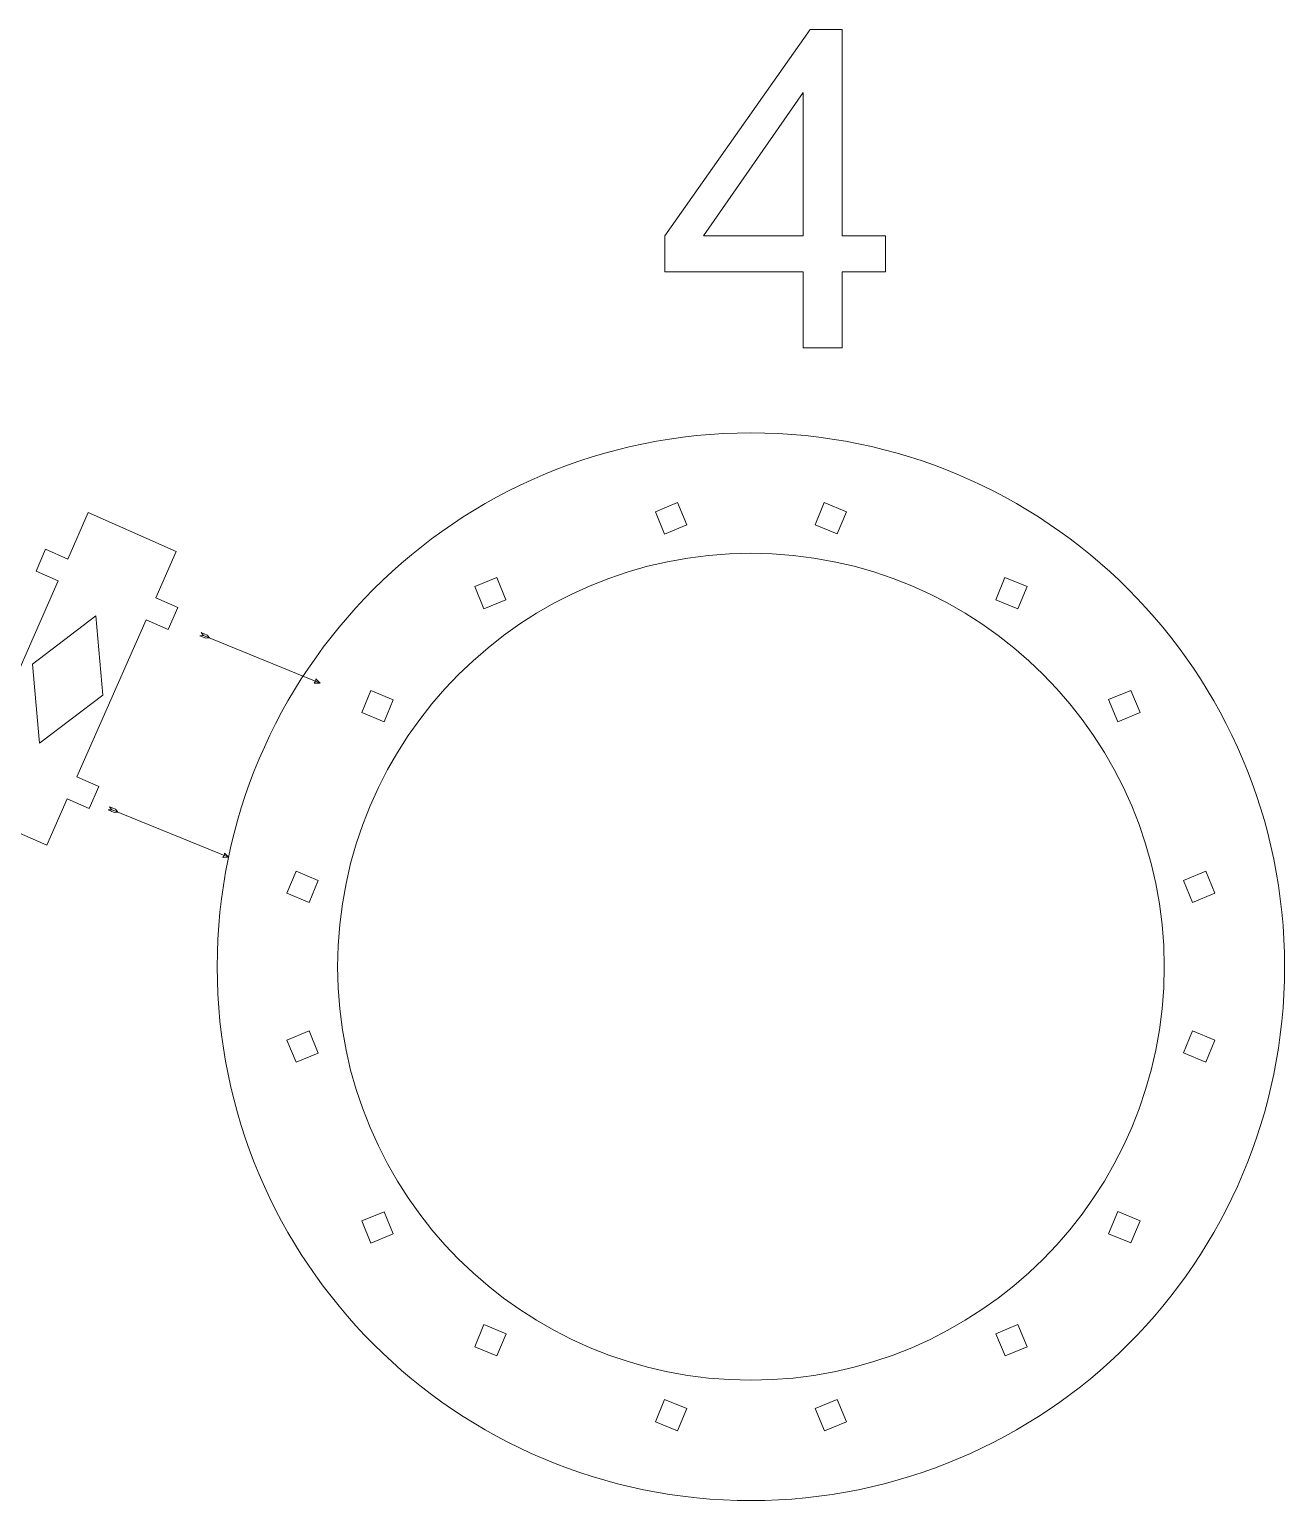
# Model space of a CAD drawing. Header units: centimetres. Extents: x -37.8 to 25.4, y -19.3 to 28.3.
# Drawn here: x 9.74 to 25.38, y -15.18 to 3.15 of the extents above; entities that cross this region are included whole.
import ezdxf

# ---------------------------------------------------------------- set-up
doc = ezdxf.new("R2010")
doc.units = ezdxf.units.CM
doc.header["$MEASUREMENT"] = 0
doc.layers.add('Camada 1', color=7, linetype='Continuous')

msp = doc.modelspace()

# ---------------------------------------------------------------- linework, layer by layer
at = {"layer": 'Camada 1', "color": 250, "lineweight": 9}
for points, knots in [([(19.38493, -0.81738), (19.38493, -0.81738), (19.38493, 0.1298), (19.38493, 0.1298), (19.38493, 0.1298), (19.38493, 0.1298), (17.66229, 0.1298), (17.66229, 0.1298), (17.66229, 0.1298), (17.66229, 0.1298), (17.66229, 0.57846), (17.66229, 0.57846), (17.66229, 0.57846), (17.66229, 0.57846), (19.47356, 3.14858), (19.47356, 3.14858), (19.47356, 3.14858), (19.47356, 3.14858), (19.87237, 3.14858), (19.87237, 3.14858), (19.87237, 3.14858), (19.87237, 3.14858), (19.87237, 0.57846), (19.87237, 0.57846), (19.87237, 0.57846), (19.87237, 0.57846), (20.40966, 0.57846), (20.40966, 0.57846), (20.40966, 0.57846), (20.40966, 0.57846), (20.40966, 0.1298), (20.40966, 0.1298), (20.40966, 0.1298), (20.40966, 0.1298), (19.87237, 0.1298), (19.87237, 0.1298), (19.87237, 0.1298), (19.87237, 0.1298), (19.87237, -0.81738), (19.87237, -0.81738), (19.87237, -0.81738), (19.87237, -0.81738), (19.38493, -0.81738), (19.38493, -0.81738)], [0, 0, 0, 0, 0.08333333, 0.08333333, 0.08333333, 0.08333333, 0.16666667, 0.16666667, 0.16666667, 0.16666667, 0.25, 0.25, 0.25, 0.25, 0.33333333, 0.33333333, 0.33333333, 0.33333333, 0.41666667, 0.41666667, 0.41666667, 0.41666667, 0.5, 0.5, 0.5, 0.5, 0.58333333, 0.58333333, 0.58333333, 0.58333333, 0.66666667, 0.66666667, 0.66666667, 0.66666667, 0.75, 0.75, 0.75, 0.75, 0.83333333, 0.83333333, 0.83333333, 0.83333333, 1, 1, 1, 1]), ([(19.38493, 0.57846), (19.38493, 0.57846), (19.38493, 2.36296), (19.38493, 2.36296), (19.38493, 2.36296), (19.38493, 2.36296), (18.14142, 0.57846), (18.14142, 0.57846), (18.14142, 0.57846), (18.14142, 0.57846), (19.38493, 0.57846), (19.38493, 0.57846)], [0, 0, 0, 0, 0.25, 0.25, 0.25, 0.25, 0.5, 0.5, 0.5, 0.5, 1, 1, 1, 1]), ([(18.73358, -1.87688), (22.40628, -1.87688), (25.38357, -4.85418), (25.38357, -8.52688), (25.38357, -8.52688), (25.38357, -12.19958), (22.40628, -15.17688), (18.73358, -15.17688), (18.73358, -15.17688), (15.06088, -15.17688), (12.08358, -12.19958), (12.08358, -8.52688), (12.08358, -8.52688), (12.08358, -4.85418), (15.06088, -1.87688), (18.73358, -1.87688)], [0, 0, 0, 0, 0.2, 0.2, 0.2, 0.2, 0.4, 0.4, 0.4, 0.4, 0.6, 0.6, 0.6, 0.6, 1, 1, 1, 1]), ([(17.54346, -2.85954), (17.54346, -2.85954), (17.81856, -2.74559), (17.81856, -2.74559), (17.81856, -2.74559), (17.81856, -2.74559), (17.93337, -3.02276), (17.93337, -3.02276), (17.93337, -3.02276), (17.93337, -3.02276), (17.65826, -3.13671), (17.65826, -3.13671), (17.65826, -3.13671), (17.65826, -3.13671), (17.54346, -2.85954), (17.54346, -2.85954)], [0, 0, 0, 0, 0.2, 0.2, 0.2, 0.2, 0.4, 0.4, 0.4, 0.4, 0.6, 0.6, 0.6, 0.6, 1, 1, 1, 1]), ([(19.64791, -2.74531), (19.64791, -2.74531), (19.92301, -2.85926), (19.92301, -2.85926), (19.92301, -2.85926), (19.92301, -2.85926), (19.80821, -3.13642), (19.80821, -3.13642), (19.80821, -3.13642), (19.80821, -3.13642), (19.5331, -3.02247), (19.5331, -3.02247), (19.5331, -3.02247), (19.5331, -3.02247), (19.64791, -2.74531), (19.64791, -2.74531)], [0, 0, 0, 0, 0.2, 0.2, 0.2, 0.2, 0.4, 0.4, 0.4, 0.4, 0.6, 0.6, 0.6, 0.6, 1, 1, 1, 1]), ([(10.33534, -6.16047), (10.33534, -6.16047), (10.60981, -6.28157), (10.60981, -6.28157), (10.60981, -6.28157), (10.60981, -6.28157), (10.48872, -6.55604), (10.48872, -6.55604), (10.48872, -6.55604), (10.48872, -6.55604), (10.21424, -6.43495), (10.21424, -6.43495), (10.21424, -6.43495), (10.21424, -6.43495), (9.95889, -7.01371), (9.95889, -7.01371), (9.95889, -7.01371), (9.95889, -7.01371), (8.861, -6.52934), (8.861, -6.52934), (8.861, -6.52934), (8.861, -6.52934), (9.11634, -5.95057), (9.11634, -5.95057), (9.11634, -5.95057), (9.11634, -5.95057), (8.84186, -5.82948), (8.84186, -5.82948), (8.84186, -5.82948), (8.84186, -5.82948), (8.96206, -5.55704), (8.96206, -5.55704), (8.96206, -5.55704), (8.96206, -5.55704), (9.23653, -5.67813), (9.23653, -5.67813), (9.23653, -5.67813), (9.23653, -5.67813), (10.10004, -3.72087), (10.10004, -3.72087), (10.10004, -3.72087), (10.10004, -3.72087), (9.82557, -3.59978), (9.82557, -3.59978), (9.82557, -3.59978), (9.82557, -3.59978), (9.94576, -3.32734), (9.94576, -3.32734), (9.94576, -3.32734), (9.94576, -3.32734), (10.22024, -3.44843), (10.22024, -3.44843), (10.22024, -3.44843), (10.22024, -3.44843), (10.47559, -2.86967), (10.47559, -2.86967), (10.47559, -2.86967), (10.47559, -2.86967), (11.57348, -3.35404), (11.57348, -3.35404), (11.57348, -3.35404), (11.57348, -3.35404), (11.31904, -3.93078), (11.31904, -3.93078), (11.31904, -3.93078), (11.31904, -3.93078), (11.59352, -4.05187), (11.59352, -4.05187), (11.59352, -4.05187), (11.59352, -4.05187), (11.47242, -4.32633), (11.47242, -4.32633), (11.47242, -4.32633), (11.47242, -4.32633), (11.19795, -4.20525), (11.19795, -4.20525), (11.19795, -4.20525), (11.19795, -4.20525), (10.33534, -6.16047), (10.33534, -6.16047)], [0, 0, 0, 0, 0.04761905, 0.04761905, 0.04761905, 0.04761905, 0.0952381, 0.0952381, 0.0952381, 0.0952381, 0.14285714, 0.14285714, 0.14285714, 0.14285714, 0.19047619, 0.19047619, 0.19047619, 0.19047619, 0.23809524, 0.23809524, 0.23809524, 0.23809524, 0.28571429, 0.28571429, 0.28571429, 0.28571429, 0.33333333, 0.33333333, 0.33333333, 0.33333333, 0.38095238, 0.38095238, 0.38095238, 0.38095238, 0.42857143, 0.42857143, 0.42857143, 0.42857143, 0.47619048, 0.47619048, 0.47619048, 0.47619048, 0.52380952, 0.52380952, 0.52380952, 0.52380952, 0.57142857, 0.57142857, 0.57142857, 0.57142857, 0.61904762, 0.61904762, 0.61904762, 0.61904762, 0.66666667, 0.66666667, 0.66666667, 0.66666667, 0.71428571, 0.71428571, 0.71428571, 0.71428571, 0.76190476, 0.76190476, 0.76190476, 0.76190476, 0.80952381, 0.80952381, 0.80952381, 0.80952381, 0.85714286, 0.85714286, 0.85714286, 0.85714286, 0.9047619, 0.9047619, 0.9047619, 0.9047619, 1, 1, 1, 1]), ([(18.73358, -3.37688), (21.57785, -3.37688), (23.88358, -5.68261), (23.88358, -8.52688), (23.88358, -8.52688), (23.88358, -11.37115), (21.57785, -13.67688), (18.73358, -13.67688), (18.73358, -13.67688), (15.88931, -13.67688), (13.58358, -11.37115), (13.58358, -8.52688), (13.58358, -8.52688), (13.58358, -5.68261), (15.88931, -3.37688), (18.73358, -3.37688)], [0, 0, 0, 0, 0.2, 0.2, 0.2, 0.2, 0.4, 0.4, 0.4, 0.4, 0.6, 0.6, 0.6, 0.6, 1, 1, 1, 1]), ([(15.29192, -3.79216), (15.29192, -3.79216), (15.56702, -3.67821), (15.56702, -3.67821), (15.56702, -3.67821), (15.56702, -3.67821), (15.68183, -3.95537), (15.68183, -3.95537), (15.68183, -3.95537), (15.68183, -3.95537), (15.40672, -4.06933), (15.40672, -4.06933), (15.40672, -4.06933), (15.40672, -4.06933), (15.29192, -3.79216), (15.29192, -3.79216)], [0, 0, 0, 0, 0.2, 0.2, 0.2, 0.2, 0.4, 0.4, 0.4, 0.4, 0.6, 0.6, 0.6, 0.6, 1, 1, 1, 1]), ([(21.89945, -3.67792), (21.89945, -3.67792), (22.17455, -3.79188), (22.17455, -3.79188), (22.17455, -3.79188), (22.17455, -3.79188), (22.05975, -4.06904), (22.05975, -4.06904), (22.05975, -4.06904), (22.05975, -4.06904), (21.78464, -3.95509), (21.78464, -3.95509), (21.78464, -3.95509), (21.78464, -3.95509), (21.89945, -3.67792), (21.89945, -3.67792)], [0, 0, 0, 0, 0.2, 0.2, 0.2, 0.2, 0.4, 0.4, 0.4, 0.4, 0.6, 0.6, 0.6, 0.6, 1, 1, 1, 1]), ([(9.86913, -5.7441), (9.86913, -5.7441), (9.78069, -4.75713), (9.78069, -4.75713), (9.78069, -4.75713), (9.78069, -4.75713), (10.56929, -4.15709), (10.56929, -4.15709), (10.56929, -4.15709), (10.56929, -4.15709), (10.65773, -5.14405), (10.65773, -5.14405), (10.65773, -5.14405), (10.65773, -5.14405), (9.86913, -5.7441), (9.86913, -5.7441)], [0, 0, 0, 0, 0.2, 0.2, 0.2, 0.2, 0.4, 0.4, 0.4, 0.4, 0.6, 0.6, 0.6, 0.6, 1, 1, 1, 1]), ([(11.9852, -4.43151), (11.9852, -4.43151), (11.93971, -4.4353), (11.93971, -4.4353), (11.93971, -4.4353), (11.93971, -4.4353), (11.86538, -4.40501), (11.86538, -4.40501), (11.86538, -4.40501), (11.86538, -4.40501), (11.91126, -4.40139), (11.91126, -4.40139), (11.91126, -4.40139), (11.91126, -4.40139), (11.8818, -4.36471), (11.8818, -4.36471), (11.8818, -4.36471), (11.8818, -4.36471), (11.95613, -4.39499), (11.95613, -4.39499), (11.95613, -4.39499), (11.95613, -4.39499), (11.9852, -4.43151), (11.9852, -4.43151)], [0, 0, 0, 0, 0.14285714, 0.14285714, 0.14285714, 0.14285714, 0.28571429, 0.28571429, 0.28571429, 0.28571429, 0.42857143, 0.42857143, 0.42857143, 0.42857143, 0.57142857, 0.57142857, 0.57142857, 0.57142857, 0.71428571, 0.71428571, 0.71428571, 0.71428571, 1, 1, 1, 1]), ([(13.36487, -4.99347), (13.36487, -4.99347), (13.31308, -4.94101), (13.31308, -4.94101), (13.31308, -4.94101), (13.31474, -4.9626), (13.30744, -4.98052), (13.29118, -4.9948), (13.29118, -4.9948), (13.29118, -4.9948), (13.36487, -4.99347), (13.36487, -4.99347)], [0, 0, 0, 0, 0.25, 0.25, 0.25, 0.25, 0.5, 0.5, 0.5, 0.5, 1, 1, 1, 1]), ([(13.88462, -5.36101), (13.88462, -5.36101), (13.99858, -5.08591), (13.99858, -5.08591), (13.99858, -5.08591), (13.99858, -5.08591), (14.27574, -5.20071), (14.27574, -5.20071), (14.27574, -5.20071), (14.27574, -5.20071), (14.16179, -5.47582), (14.16179, -5.47582), (14.16179, -5.47582), (14.16179, -5.47582), (13.88462, -5.36101), (13.88462, -5.36101)], [0, 0, 0, 0, 0.2, 0.2, 0.2, 0.2, 0.4, 0.4, 0.4, 0.4, 0.6, 0.6, 0.6, 0.6, 1, 1, 1, 1]), ([(23.4683, -5.08522), (23.4683, -5.08522), (23.58225, -5.36032), (23.58225, -5.36032), (23.58225, -5.36032), (23.58225, -5.36032), (23.30509, -5.47513), (23.30509, -5.47513), (23.30509, -5.47513), (23.30509, -5.47513), (23.19113, -5.20002), (23.19113, -5.20002), (23.19113, -5.20002), (23.19113, -5.20002), (23.4683, -5.08522), (23.4683, -5.08522)], [0, 0, 0, 0, 0.2, 0.2, 0.2, 0.2, 0.4, 0.4, 0.4, 0.4, 0.6, 0.6, 0.6, 0.6, 1, 1, 1, 1]), ([(10.84614, -6.60113), (10.84614, -6.60113), (10.80065, -6.60492), (10.80065, -6.60492), (10.80065, -6.60492), (10.80065, -6.60492), (10.72632, -6.57464), (10.72632, -6.57464), (10.72632, -6.57464), (10.72632, -6.57464), (10.7722, -6.57101), (10.7722, -6.57101), (10.7722, -6.57101), (10.7722, -6.57101), (10.74274, -6.53433), (10.74274, -6.53433), (10.74274, -6.53433), (10.74274, -6.53433), (10.81707, -6.56461), (10.81707, -6.56461), (10.81707, -6.56461), (10.81707, -6.56461), (10.84614, -6.60113), (10.84614, -6.60113)], [0, 0, 0, 0, 0.14285714, 0.14285714, 0.14285714, 0.14285714, 0.28571429, 0.28571429, 0.28571429, 0.28571429, 0.42857143, 0.42857143, 0.42857143, 0.42857143, 0.57142857, 0.57142857, 0.57142857, 0.57142857, 0.71428571, 0.71428571, 0.71428571, 0.71428571, 1, 1, 1, 1]), ([(12.22581, -7.1631), (12.22581, -7.1631), (12.17402, -7.11065), (12.17402, -7.11065), (12.17402, -7.11065), (12.17568, -7.13223), (12.16838, -7.15015), (12.15212, -7.16443), (12.15212, -7.16443), (12.15212, -7.16443), (12.22581, -7.1631), (12.22581, -7.1631)], [0, 0, 0, 0, 0.25, 0.25, 0.25, 0.25, 0.5, 0.5, 0.5, 0.5, 1, 1, 1, 1]), ([(12.95201, -7.61255), (12.95201, -7.61255), (13.06596, -7.33745), (13.06596, -7.33745), (13.06596, -7.33745), (13.06596, -7.33745), (13.34312, -7.45225), (13.34312, -7.45225), (13.34312, -7.45225), (13.34312, -7.45225), (13.22917, -7.72736), (13.22917, -7.72736), (13.22917, -7.72736), (13.22917, -7.72736), (12.95201, -7.61255), (12.95201, -7.61255)], [0, 0, 0, 0, 0.2, 0.2, 0.2, 0.2, 0.4, 0.4, 0.4, 0.4, 0.6, 0.6, 0.6, 0.6, 1, 1, 1, 1]), ([(24.40092, -7.33676), (24.40092, -7.33676), (24.51487, -7.61186), (24.51487, -7.61186), (24.51487, -7.61186), (24.51487, -7.61186), (24.2377, -7.72667), (24.2377, -7.72667), (24.2377, -7.72667), (24.2377, -7.72667), (24.12375, -7.45156), (24.12375, -7.45156), (24.12375, -7.45156), (24.12375, -7.45156), (24.40092, -7.33676), (24.40092, -7.33676)], [0, 0, 0, 0, 0.2, 0.2, 0.2, 0.2, 0.4, 0.4, 0.4, 0.4, 0.6, 0.6, 0.6, 0.6, 1, 1, 1, 1]), ([(13.06624, -9.717), (13.06624, -9.717), (12.95229, -9.4419), (12.95229, -9.4419), (12.95229, -9.4419), (12.95229, -9.4419), (13.22946, -9.32709), (13.22946, -9.32709), (13.22946, -9.32709), (13.22946, -9.32709), (13.34341, -9.6022), (13.34341, -9.6022), (13.34341, -9.6022), (13.34341, -9.6022), (13.06624, -9.717), (13.06624, -9.717)], [0, 0, 0, 0, 0.2, 0.2, 0.2, 0.2, 0.4, 0.4, 0.4, 0.4, 0.6, 0.6, 0.6, 0.6, 1, 1, 1, 1]), ([(24.51515, -9.44121), (24.51515, -9.44121), (24.4012, -9.71631), (24.4012, -9.71631), (24.4012, -9.71631), (24.4012, -9.71631), (24.12404, -9.60151), (24.12404, -9.60151), (24.12404, -9.60151), (24.12404, -9.60151), (24.23799, -9.3264), (24.23799, -9.3264), (24.23799, -9.3264), (24.23799, -9.3264), (24.51515, -9.44121), (24.51515, -9.44121)], [0, 0, 0, 0, 0.2, 0.2, 0.2, 0.2, 0.4, 0.4, 0.4, 0.4, 0.6, 0.6, 0.6, 0.6, 1, 1, 1, 1]), ([(13.99886, -11.96854), (13.99886, -11.96854), (13.88491, -11.69343), (13.88491, -11.69343), (13.88491, -11.69343), (13.88491, -11.69343), (14.16207, -11.57862), (14.16207, -11.57862), (14.16207, -11.57862), (14.16207, -11.57862), (14.27603, -11.85374), (14.27603, -11.85374), (14.27603, -11.85374), (14.27603, -11.85374), (13.99886, -11.96854), (13.99886, -11.96854)], [0, 0, 0, 0, 0.2, 0.2, 0.2, 0.2, 0.4, 0.4, 0.4, 0.4, 0.6, 0.6, 0.6, 0.6, 1, 1, 1, 1]), ([(23.58254, -11.69275), (23.58254, -11.69275), (23.46858, -11.96785), (23.46858, -11.96785), (23.46858, -11.96785), (23.46858, -11.96785), (23.19142, -11.85305), (23.19142, -11.85305), (23.19142, -11.85305), (23.19142, -11.85305), (23.30537, -11.57794), (23.30537, -11.57794), (23.30537, -11.57794), (23.30537, -11.57794), (23.58254, -11.69275), (23.58254, -11.69275)], [0, 0, 0, 0, 0.2, 0.2, 0.2, 0.2, 0.4, 0.4, 0.4, 0.4, 0.6, 0.6, 0.6, 0.6, 1, 1, 1, 1]), ([(15.56771, -13.37584), (15.56771, -13.37584), (15.29261, -13.26188), (15.29261, -13.26188), (15.29261, -13.26188), (15.29261, -13.26188), (15.40741, -12.98472), (15.40741, -12.98472), (15.40741, -12.98472), (15.40741, -12.98472), (15.68252, -13.09867), (15.68252, -13.09867), (15.68252, -13.09867), (15.68252, -13.09867), (15.56771, -13.37584), (15.56771, -13.37584)], [0, 0, 0, 0, 0.2, 0.2, 0.2, 0.2, 0.4, 0.4, 0.4, 0.4, 0.6, 0.6, 0.6, 0.6, 1, 1, 1, 1]), ([(22.17524, -13.2616), (22.17524, -13.2616), (21.90014, -13.37554), (21.90014, -13.37554), (21.90014, -13.37554), (21.90014, -13.37554), (21.78533, -13.09839), (21.78533, -13.09839), (21.78533, -13.09839), (21.78533, -13.09839), (22.06044, -12.98443), (22.06044, -12.98443), (22.06044, -12.98443), (22.06044, -12.98443), (22.17524, -13.2616), (22.17524, -13.2616)], [0, 0, 0, 0, 0.2, 0.2, 0.2, 0.2, 0.4, 0.4, 0.4, 0.4, 0.6, 0.6, 0.6, 0.6, 1, 1, 1, 1]), ([(17.81925, -14.30845), (17.81925, -14.30845), (17.54415, -14.1945), (17.54415, -14.1945), (17.54415, -14.1945), (17.54415, -14.1945), (17.65895, -13.91734), (17.65895, -13.91734), (17.65895, -13.91734), (17.65895, -13.91734), (17.93406, -14.03129), (17.93406, -14.03129), (17.93406, -14.03129), (17.93406, -14.03129), (17.81925, -14.30845), (17.81925, -14.30845)], [0, 0, 0, 0, 0.2, 0.2, 0.2, 0.2, 0.4, 0.4, 0.4, 0.4, 0.6, 0.6, 0.6, 0.6, 1, 1, 1, 1]), ([(19.9237, -14.19422), (19.9237, -14.19422), (19.6486, -14.30816), (19.6486, -14.30816), (19.6486, -14.30816), (19.6486, -14.30816), (19.53379, -14.031), (19.53379, -14.031), (19.53379, -14.031), (19.53379, -14.031), (19.8089, -13.91705), (19.8089, -13.91705), (19.8089, -13.91705), (19.8089, -13.91705), (19.9237, -14.19422), (19.9237, -14.19422)], [0, 0, 0, 0, 0.2, 0.2, 0.2, 0.2, 0.4, 0.4, 0.4, 0.4, 0.6, 0.6, 0.6, 0.6, 1, 1, 1, 1])]:
    msp.add_open_spline(points, degree=3, knots=knots, dxfattribs=at)
for points in [[(11.91351, -4.40231), (11.91351, -4.40231), (13.36487, -4.99347), (13.36487, -4.99347)], [(10.77445, -6.57193), (10.77445, -6.57193), (12.22581, -7.1631), (12.22581, -7.1631)]]:
    msp.add_open_spline(points, degree=3, dxfattribs=at)

doc.saveas('drawing.dxf')
